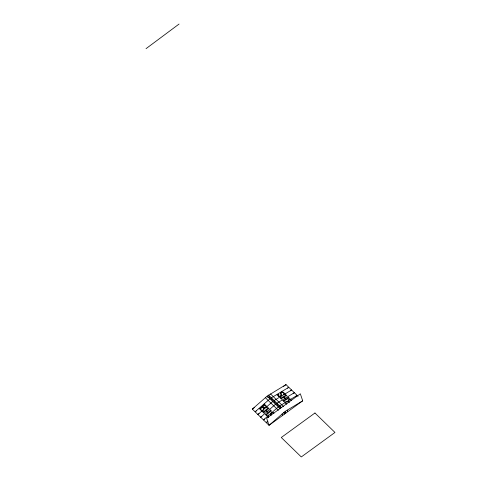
<?xml version="1.0" encoding="UTF-8"?>
<svg xmlns="http://www.w3.org/2000/svg" width="481" height="481" viewBox="0 0 481 481"><rect width="100%" height="100%" fill="white"/><g stroke="black" fill="none" stroke-linecap="round" stroke-linejoin="round"><path stroke-width="0.72" d="M302.699 400.823L285.275 411.315L269.029 425.324L266.66 418.29L300.336 393.789L302.699 400.823L269.029 425.324L252.339 409.103L267.177 396.116L286.009 384.602L298.064 396.32M269.961 398.821L255.122 411.808L256.301 410.948M272.745 401.521L257.9 414.508L259.079 413.654M275.523 404.226L260.684 417.213L261.862 416.354M278.307 406.932L263.468 419.919L264.646 419.059M267.875 421.194L266.246 422.619L267.424 421.765M146.038 48.653L179.058 24.05M252.339 409.103L254.696 407.389M268.236 397.534L269.174 396.855L268.578 395.093L281.565 407.714M283.616 386.345L286.009 384.602M287.59 388.179L288.792 387.307L271.362 397.799L271.957 399.555M290.374 390.879L291.57 390.007L274.146 400.499L274.735 402.26M293.157 393.584L294.354 392.712L276.93 403.204L277.519 404.966M295.941 396.29L297.138 395.418L279.708 405.91L280.303 407.666L269.174 396.855M284.049 412.866L285.449 411.844M288.071 401.671L287.181 401.875L288.834 400.883L288.588 401.659L289.448 402.531M286.916 403.842L285.726 402.807L286.147 401.557L284.794 402.417L286.628 404.19M290.764 400.048L289.881 399.621L288.534 399.795L290.097 398.905L291.57 400.336M270.514 393.927L283.501 406.547M284.938 412.175L285.864 413.071L285.275 411.315M280.158 408.73L267.177 396.116L267.574 397.288M265.38 397.691L278.361 410.305M268.687 417.382L268.242 416.33L268.651 414.935L267.129 416.33L267.713 416.312L268.109 417.346M273.491 413.341C272.432 411.862 270.52 413.828 271.494 415.139M273.972 413.389C272.895 410.978 269.366 413.161 270.677 415.313M287.211 410.149L287.734 411.712M283.868 412.337L284.463 414.093M282.07 413.913L282.594 415.458M280.291 393.211C282.888 396.891 276.076 397.198 278.974 394.131L277.038 394.973L277.645 395.033C278.192 398.376 283.273 396.344 281.175 393.356C281.71 391.047 285.437 393.476 283.201 394.739L285.059 393.915L284.451 393.855C284.325 391.811 280.88 391.101 280.291 393.211M266.167 406.704L265.746 407.804L266.991 406.661L264.249 403.992L263.931 404.274L264.37 404.647L260.143 408.297L259.145 408.459L262.091 411.321L263.546 410.107L261.82 410.395L260.287 409.072L262.542 407.13L263.408 408.008L263.209 408.916L264.736 407.581L264.484 407.335L263.901 407.924L262.836 406.872L264.724 405.339L266.167 406.704M262.933 411.694L262.692 411.904L263.973 413.155L264.297 412.872L263.859 412.5L266.017 410.642L268.085 412.596L266.221 414.207L265.229 414.369L266.51 415.62L266.835 415.337L266.396 414.965L270.611 411.321L271.615 411.153L270.334 409.908L270.009 410.185L270.448 410.558L268.38 412.343L266.336 410.359L268.073 408.856L269.077 408.688L267.797 407.443L267.472 407.72L267.911 408.092L263.684 411.742L262.933 411.694M314.953 412.999L281.283 437.5L301.292 456.95L334.962 432.449L314.953 412.999M280.435 397.763L280.176 397.919L281.457 399.17L281.8 398.959L281.361 398.581L283.592 397.264L285.636 399.248L283.76 400.354L282.708 400.384L283.994 401.635L284.337 401.425L283.898 401.046L288.456 398.346L289.496 398.322L288.215 397.072L287.866 397.282L288.311 397.661L285.979 399.038L283.91 397.072L285.918 395.881L286.959 395.857L285.678 394.606L285.329 394.817L285.774 395.196L281.223 397.889L280.435 397.763"/></g></svg>
